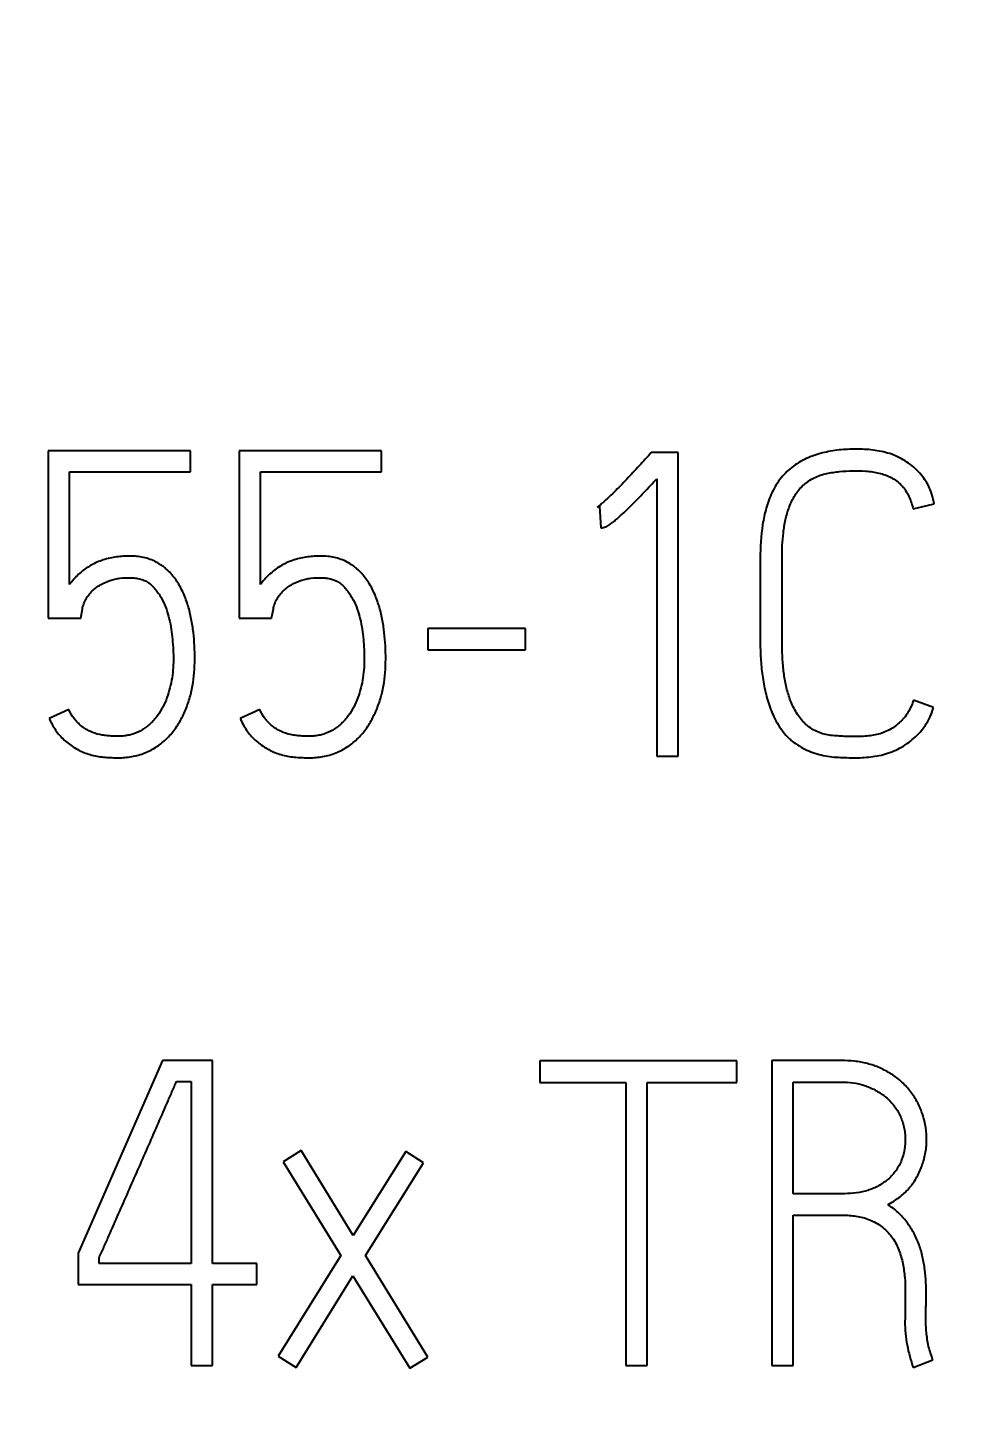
# Model space of a CAD drawing. Extents: x 0 to 420, y 0 to 297.
# Drawn here: x 129.73 to 134.59, y 165.62 to 172.96 of the extents above; entities that cross this region are included whole.
import ezdxf

# ---------------------------------------------------------------- set-up
doc = ezdxf.new("R2010")
doc.units = 0
doc.header["$LTSCALE"] = 23.1
doc.layers.add('10100_DIM_FRONT', color=7, linetype='CONTINUOUS')
doc.layers.add('10500_FRONT_LABELING', color=7, linetype='CONTINUOUS')
doc.styles.get("Standard").update_dxf_attribs({"font": 'txt', "width": 0.8})
doc.dimstyles.new('DIMSTYLE_1', dxfattribs={"dimtxt": 3.5, "dimasz": 3.5, "dimexe": 0.18, "dimexo": 0.0625, "dimgap": 0.09, "dimtad": 1, "dimtxsty": 'STANDARD', "dimcen": 0.09, "dimazin": 3, "dimtp": 0.05, "dimtm": 0.05, "dimtfac": 1, "dimtofl": 0, "dimtmove": 0, "dimatfit": 3, "dimtolj": 1})

# ---------------------------------------------------------------- blocks, each defined once
blk = doc.blocks.new('*D0')
at = {"layer": '10100_DIM_FRONT', "linetype": 'CONTINUOUS'}
for p, q in [((109.270844, 186.639203), (109.270844, 130.967761)), ((144.770844, 186.639203), (144.770844, 130.967761)), ((109.270844, 132.967761), (127.020844, 132.967761)), ((144.770844, 132.967761), (127.020844, 132.967761))]:
    blk.add_line(p, q, dxfattribs=at)
for points in [[(112.770844, 133.467761), (109.270844, 132.967761), (112.770844, 132.467761)], [(141.270844, 132.467761), (144.770844, 132.967761), (141.270844, 133.467761)]]:
    blk.add_solid(points, dxfattribs=at)
at = {"layer": '10100_DIM_FRONT', "linetype": 'CONTINUOUS', "width": 0.678571}
blk.add_text('35,5', height=3.5, dxfattribs=at).set_placement((123.190186, 133.842761))

msp = doc.modelspace()

# ---------------------------------------------------------------- linework, layer by layer
at = {"layer": '10500_FRONT_LABELING', "color": 7, "linetype": 'CONTINUOUS'}
for p, q in [((129.8318, 170.7402), (129.8318, 169.8614)), ((130.5782, 170.7402), (129.8318, 170.7402)), ((130.5782, 170.6292), (130.5782, 170.7402)), ((130.8337, 170.7402), (130.8337, 169.8614)), ((131.5801, 170.7402), (130.8337, 170.7402)), ((131.5801, 170.6292), (131.5801, 170.7402)), ((132.9966, 170.7313), (132.9809, 170.7136)), ((133.1378, 170.7313), (132.9966, 170.7313)), ((133.1378, 169.138), (133.1378, 170.7313)), ((129.9439, 170.039), (129.9439, 170.6292)), ((129.9439, 170.6292), (130.5782, 170.6292)), ((130.9458, 170.039), (130.9458, 170.6292)), ((130.9458, 170.6292), (131.5801, 170.6292)), ((133.0257, 170.5937), (133.0257, 169.138)), ((132.7119, 170.4451), (132.7254, 170.4495)), ((132.7254, 170.4495), (132.7321, 170.3363)), ((134.3705, 170.4362), (134.4803, 170.4628)), ((133.5681, 170.1743), (133.5681, 169.7527)), ((133.6824, 169.7527), (133.6824, 170.1743)), ((129.8318, 169.8614), (130.0022, 169.8614)), ((130.0022, 169.8614), (130.0111, 169.9102)), ((130.8337, 169.8614), (131.004, 169.8614)), ((131.004, 169.8614), (131.013, 169.9102)), ((131.8244, 169.8082), (131.8244, 169.695)), ((132.3354, 169.8082), (131.8244, 169.8082)), ((132.3354, 169.695), (132.3354, 169.8082)), ((131.8244, 169.695), (132.3354, 169.695)), ((134.4781, 169.3932), (134.3728, 169.4309)), ((129.9394, 169.3821), (129.8363, 169.3355)), ((130.9413, 169.3821), (130.8382, 169.3355)), ((133.0257, 169.138), (133.1378, 169.138)), ((130.4317, 167.5402), (129.9883, 166.5283)), ((130.6929, 167.5402), (130.4317, 167.5402)), ((130.6929, 166.475), (130.6929, 167.5402)), ((132.4113, 167.538), (132.4113, 167.4248)), ((133.445, 167.538), (132.4113, 167.538)), ((133.445, 167.4248), (133.445, 167.538)), ((133.6294, 167.5402), (133.6294, 165.9402)), ((133.9937, 167.5402), (133.6294, 167.5402)), ((130.5041, 167.4292), (130.5809, 167.4292)), ((130.5809, 167.4292), (130.5809, 166.475)), ((132.4113, 167.4248), (132.8634, 167.4248)), ((132.8634, 167.4248), (132.8634, 165.9402)), ((132.9754, 165.9402), (132.9754, 167.4248)), ((132.9754, 167.4248), (133.445, 167.4248)), ((133.7413, 166.8412), (133.7413, 167.427)), ((133.7413, 167.427), (133.9937, 167.427)), ((131.1581, 167.0675), (131.0638, 167.0076)), ((131.4325, 166.6215), (131.1581, 167.0675)), ((131.709, 167.0631), (131.4325, 166.6215)), ((131.8012, 167.0032), (131.709, 167.0631)), ((131.0638, 167.0076), (131.3666, 166.5172)), ((131.4961, 166.5172), (131.8012, 167.0032)), ((134.0113, 166.8412), (133.7413, 166.8412)), ((133.7413, 165.9402), (133.7413, 166.728)), ((133.7413, 166.728), (134.0069, 166.728)), ((129.9883, 166.5283), (129.9883, 166.3641)), ((130.0981, 166.475), (130.0981, 166.5039)), ((130.5809, 166.475), (130.0981, 166.475)), ((130.9255, 166.475), (130.6929, 166.475)), ((130.9255, 166.3641), (130.9255, 166.475)), ((131.3666, 166.5172), (131.0374, 165.989)), ((131.8231, 165.9824), (131.4961, 166.5172)), ((131.1318, 165.9291), (131.4303, 166.4107)), ((131.4303, 166.4107), (131.7288, 165.9247)), ((129.9883, 166.3641), (130.5809, 166.3641)), ((130.5809, 166.3641), (130.5809, 165.9402)), ((130.6929, 165.9402), (130.6929, 166.3641)), ((130.6929, 166.3641), (130.9255, 166.3641)), ((134.3295, 166.3286), (134.3295, 166.1887)), ((134.4393, 166.262), (134.4393, 166.3064)), ((134.3295, 166.1887), (134.3273, 166.1688)), ((131.0374, 165.989), (131.1318, 165.9291)), ((131.7288, 165.9247), (131.8231, 165.9824)), ((134.3712, 165.9291), (134.4744, 165.9691)), ((130.5809, 165.9402), (130.6929, 165.9402)), ((132.8634, 165.9402), (132.9754, 165.9402)), ((133.6294, 165.9402), (133.7413, 165.9402))]:
    msp.add_line(p, q, dxfattribs=at)
for points, knots in [([(134.4803, 170.4628), (134.4764, 170.4927), (134.4678, 170.5212), (134.4517, 170.555), (134.4482, 170.5617), (134.4408, 170.5748), (134.429, 170.5938), (134.4153, 170.6115), (134.3955, 170.6339), (134.3847, 170.6445), (134.3622, 170.6641), (134.3503, 170.6732), (134.3256, 170.6898), (134.3126, 170.6974), (134.2858, 170.7109), (134.2721, 170.7168), (134.244, 170.7269), (134.2298, 170.731), (134.2007, 170.7379), (134.1859, 170.7407), (134.1415, 170.7469), (134.1118, 170.7487), (134.0526, 170.7494), (134.0229, 170.7484), (133.9636, 170.743), (133.9339, 170.7384), (133.8759, 170.7249), (133.8476, 170.716), (133.8064, 170.6982), (133.7929, 170.6915), (133.767, 170.6768), (133.7545, 170.6687), (133.7306, 170.651), (133.7192, 170.6415), (133.6975, 170.6207), (133.6874, 170.6097), (133.6688, 170.5865), (133.6603, 170.5743), (133.6447, 170.5491), (133.6375, 170.5359), (133.618, 170.4955), (133.6078, 170.4677), (133.5916, 170.4108), (133.5855, 170.3817), (133.5715, 170.2933), (133.5681, 170.2339), (133.5681, 170.1743)], [0, 0, 0, 0, 0.0625, 0.0625, 0.078125, 0.078125, 0.09375, 0.125, 0.125, 0.15625, 0.15625, 0.1875, 0.1875, 0.21875, 0.21875, 0.25, 0.25, 0.28125, 0.28125, 0.3125, 0.3125, 0.375, 0.375, 0.4375, 0.4375, 0.5, 0.5, 0.5625, 0.5625, 0.59375, 0.59375, 0.625, 0.625, 0.65625, 0.65625, 0.6875, 0.6875, 0.71875, 0.71875, 0.75, 0.75, 0.8125, 0.8125, 0.875, 0.875, 1, 1, 1, 1]), ([(132.9809, 170.7136), (132.9704, 170.7017), (132.9595, 170.6901), (132.938, 170.6668), (132.9273, 170.6551), (132.8949, 170.6203), (132.8731, 170.5972), (132.8292, 170.5514), (132.8072, 170.5286), (132.7728, 170.4957), (132.7612, 170.485), (132.7433, 170.4694), (132.7372, 170.4642), (132.725, 170.4542), (132.7187, 170.4493), (132.7119, 170.4451)], [0, 0, 0, 0, 0.125, 0.125, 0.25, 0.25, 0.5, 0.5, 0.75, 0.75, 0.875, 0.875, 0.9375, 0.9375, 1, 1, 1, 1]), ([(132.7321, 170.3363), (132.7363, 170.3363), (132.7404, 170.337), (132.7485, 170.3387), (132.7525, 170.3396), (132.7604, 170.3425), (132.7641, 170.3443), (132.7713, 170.3483), (132.7747, 170.3506), (132.7849, 170.3576), (132.7915, 170.3626), (132.8044, 170.3729), (132.8107, 170.3782), (132.8293, 170.3944), (132.8414, 170.4056), (132.8652, 170.4283), (132.877, 170.4398), (132.912, 170.4746), (132.935, 170.4982), (132.9806, 170.5458), (133.0032, 170.5697), (133.0257, 170.5937)], [0, 0, 0, 0, 0.03125, 0.03125, 0.0625, 0.0625, 0.09375, 0.09375, 0.125, 0.125, 0.1875, 0.1875, 0.25, 0.25, 0.375, 0.375, 0.5, 0.5, 0.75, 0.75, 1, 1, 1, 1]), ([(133.6824, 170.1743), (133.6824, 170.1973), (133.6829, 170.2202), (133.6852, 170.2659), (133.6869, 170.2887), (133.6922, 170.334), (133.6958, 170.3566), (133.7057, 170.4014), (133.7122, 170.4238), (133.7245, 170.4561), (133.729, 170.4667), (133.7391, 170.4874), (133.7446, 170.4976), (133.7631, 170.5271), (133.7775, 170.5447), (133.7987, 170.564), (133.8031, 170.5678), (133.8122, 170.5749), (133.8169, 170.5784), (133.8313, 170.5881), (133.8412, 170.5939), (133.8618, 170.6041), (133.8725, 170.6085), (133.8946, 170.6158), (133.9058, 170.6187), (133.9283, 170.6237), (133.9396, 170.6257), (133.9622, 170.629), (133.9736, 170.6304), (134.0078, 170.6339), (134.0306, 170.6353), (134.0766, 170.6362), (134.0998, 170.6358), (134.1456, 170.6322), (134.1684, 170.629), (134.2021, 170.6209), (134.2132, 170.6177), (134.2348, 170.6099), (134.2453, 170.6053), (134.2657, 170.5946), (134.2756, 170.5884), (134.2938, 170.5744), (134.3022, 170.5668), (134.3138, 170.5542), (134.3175, 170.5499), (134.3246, 170.5408), (134.328, 170.5361), (134.3376, 170.5216), (134.3432, 170.5116), (134.353, 170.491), (134.3573, 170.4804), (134.3647, 170.4586), (134.3679, 170.4474), (134.3705, 170.4362)], [0, 0, 0, 0, 0.0625, 0.0625, 0.125, 0.125, 0.1875, 0.1875, 0.25, 0.25, 0.28125, 0.28125, 0.3125, 0.3125, 0.375, 0.375, 0.390625, 0.390625, 0.40625, 0.40625, 0.4375, 0.4375, 0.46875, 0.46875, 0.5, 0.5, 0.53125, 0.53125, 0.5625, 0.5625, 0.625, 0.625, 0.6875, 0.6875, 0.75, 0.75, 0.78125, 0.78125, 0.8125, 0.8125, 0.84375, 0.84375, 0.875, 0.875, 0.890625, 0.890625, 0.90625, 0.90625, 0.9375, 0.9375, 0.96875, 0.96875, 1, 1, 1, 1]), ([(129.8363, 169.3355), (129.8462, 169.3143), (129.8572, 169.2939), (129.8766, 169.2652), (129.8835, 169.256), (129.8986, 169.2384), (129.9067, 169.23), (129.9241, 169.2141), (129.9332, 169.2067), (129.952, 169.193), (129.9616, 169.1865), (129.9815, 169.1745), (129.9918, 169.169), (130.0132, 169.1593), (130.0242, 169.155), (130.0465, 169.1475), (130.0577, 169.1443), (130.0804, 169.1387), (130.0919, 169.1364), (130.1151, 169.1332), (130.1269, 169.1322), (130.1505, 169.1307), (130.1622, 169.1301), (130.1857, 169.1292), (130.1975, 169.129), (130.2209, 169.1295), (130.2326, 169.1303), (130.256, 169.1328), (130.2677, 169.1347), (130.291, 169.1395), (130.3025, 169.1425), (130.3363, 169.1531), (130.358, 169.1624), (130.3891, 169.1796), (130.3992, 169.1859), (130.4186, 169.1995), (130.4279, 169.2067), (130.4458, 169.2221), (130.4543, 169.2302), (130.4705, 169.2473), (130.4783, 169.2563), (130.5004, 169.2842), (130.5134, 169.3039), (130.5363, 169.3448), (130.5463, 169.3661), (130.5595, 169.3991), (130.5636, 169.4102), (130.571, 169.4326), (130.5744, 169.4439), (130.5835, 169.4778), (130.5882, 169.5007), (130.5954, 169.5469), (130.5977, 169.5703), (130.6004, 169.6175), (130.6008, 169.6411), (130.6004, 169.6881), (130.5987, 169.735), (130.594, 169.7816), (130.5878, 169.8281), (130.5839, 169.8513), (130.5738, 169.8975), (130.5676, 169.9205), (130.5527, 169.9653), (130.5439, 169.9872), (130.5282, 170.019), (130.5225, 170.0295), (130.5103, 170.0498), (130.5039, 170.0596), (130.4831, 170.088), (130.4675, 170.1055), (130.445, 170.1251), (130.4403, 170.1288), (130.4309, 170.136), (130.426, 170.1395), (130.4112, 170.1492), (130.4009, 170.1551), (130.3796, 170.1654), (130.3684, 170.1699), (130.3457, 170.1771), (130.3342, 170.18), (130.3109, 170.1842), (130.2991, 170.1857), (130.2753, 170.1875), (130.2634, 170.1878), (130.2397, 170.1874), (130.2279, 170.1868), (130.2044, 170.1849), (130.1927, 170.1836), (130.1694, 170.1799), (130.1579, 170.1776), (130.1348, 170.172), (130.1233, 170.1686), (130.1007, 170.1609), (130.0897, 170.1565), (130.0683, 170.1466), (130.0579, 170.141), (130.0376, 170.1287), (130.0277, 170.1221), (130.0085, 170.1079), (129.9995, 170.1002), (129.9821, 170.0842), (129.9738, 170.0757), (129.9582, 170.058), (129.9507, 170.0488), (129.9439, 170.039)], [0, 0, 0, 0, 0.03125, 0.03125, 0.046875, 0.046875, 0.0625, 0.0625, 0.078125, 0.078125, 0.09375, 0.09375, 0.109375, 0.109375, 0.125, 0.125, 0.140625, 0.140625, 0.15625, 0.15625, 0.171875, 0.171875, 0.1875, 0.1875, 0.203125, 0.203125, 0.21875, 0.21875, 0.234375, 0.234375, 0.25, 0.25, 0.28125, 0.28125, 0.296875, 0.296875, 0.3125, 0.3125, 0.328125, 0.328125, 0.34375, 0.34375, 0.375, 0.375, 0.40625, 0.40625, 0.421875, 0.421875, 0.4375, 0.4375, 0.46875, 0.46875, 0.5, 0.5, 0.53125, 0.53125, 0.5625, 0.59375, 0.59375, 0.625, 0.625, 0.65625, 0.65625, 0.6875, 0.6875, 0.703125, 0.703125, 0.71875, 0.71875, 0.75, 0.75, 0.757812, 0.757812, 0.765625, 0.765625, 0.78125, 0.78125, 0.796875, 0.796875, 0.8125, 0.8125, 0.828125, 0.828125, 0.84375, 0.84375, 0.859375, 0.859375, 0.875, 0.875, 0.890625, 0.890625, 0.90625, 0.90625, 0.921875, 0.921875, 0.9375, 0.9375, 0.953125, 0.953125, 0.96875, 0.96875, 0.984375, 0.984375, 1, 1, 1, 1]), ([(130.8382, 169.3355), (130.8481, 169.3143), (130.8591, 169.2939), (130.8784, 169.2652), (130.8854, 169.256), (130.9004, 169.2384), (130.9086, 169.23), (130.926, 169.2141), (130.9351, 169.2067), (130.9538, 169.193), (130.9635, 169.1865), (130.9834, 169.1745), (130.9937, 169.169), (131.015, 169.1593), (131.0261, 169.155), (131.0483, 169.1475), (131.0596, 169.1443), (131.0823, 169.1387), (131.0937, 169.1364), (131.117, 169.1332), (131.1288, 169.1322), (131.1523, 169.1307), (131.1641, 169.1301), (131.1876, 169.1292), (131.1993, 169.129), (131.2228, 169.1295), (131.2345, 169.1303), (131.2579, 169.1328), (131.2696, 169.1347), (131.2929, 169.1395), (131.3044, 169.1425), (131.3382, 169.1531), (131.3598, 169.1624), (131.3909, 169.1796), (131.4011, 169.1859), (131.4205, 169.1995), (131.4298, 169.2067), (131.4476, 169.2221), (131.4561, 169.2302), (131.4724, 169.2473), (131.4802, 169.2563), (131.5023, 169.2842), (131.5152, 169.3039), (131.5382, 169.3448), (131.5482, 169.3661), (131.5614, 169.3991), (131.5655, 169.4102), (131.5729, 169.4326), (131.5762, 169.4439), (131.5854, 169.4778), (131.5901, 169.5007), (131.5972, 169.5469), (131.5996, 169.5703), (131.6023, 169.6175), (131.6027, 169.6411), (131.6023, 169.6881), (131.6006, 169.735), (131.5959, 169.7816), (131.5897, 169.8281), (131.5858, 169.8513), (131.5757, 169.8975), (131.5695, 169.9205), (131.5546, 169.9653), (131.5458, 169.9872), (131.5301, 170.019), (131.5244, 170.0295), (131.5122, 170.0498), (131.5057, 170.0596), (131.485, 170.088), (131.4694, 170.1055), (131.4469, 170.1251), (131.4422, 170.1288), (131.4327, 170.136), (131.4279, 170.1395), (131.4131, 170.1492), (131.4028, 170.1551), (131.3814, 170.1654), (131.3703, 170.1699), (131.3476, 170.1771), (131.3361, 170.18), (131.3128, 170.1842), (131.301, 170.1857), (131.2772, 170.1875), (131.2652, 170.1878), (131.2416, 170.1874), (131.2298, 170.1868), (131.2063, 170.1849), (131.1946, 170.1836), (131.1713, 170.1799), (131.1597, 170.1776), (131.1367, 170.172), (131.1252, 170.1686), (131.1026, 170.1609), (131.0916, 170.1565), (131.0702, 170.1466), (131.0598, 170.141), (131.0395, 170.1287), (131.0296, 170.1221), (131.0104, 170.1079), (131.0013, 170.1002), (130.984, 170.0842), (130.9757, 170.0757), (130.96, 170.058), (130.9526, 170.0488), (130.9458, 170.039)], [0, 0, 0, 0, 0.03125, 0.03125, 0.046875, 0.046875, 0.0625, 0.0625, 0.078125, 0.078125, 0.09375, 0.09375, 0.109375, 0.109375, 0.125, 0.125, 0.140625, 0.140625, 0.15625, 0.15625, 0.171875, 0.171875, 0.1875, 0.1875, 0.203125, 0.203125, 0.21875, 0.21875, 0.234375, 0.234375, 0.25, 0.25, 0.28125, 0.28125, 0.296875, 0.296875, 0.3125, 0.3125, 0.328125, 0.328125, 0.34375, 0.34375, 0.375, 0.375, 0.40625, 0.40625, 0.421875, 0.421875, 0.4375, 0.4375, 0.46875, 0.46875, 0.5, 0.5, 0.53125, 0.53125, 0.5625, 0.59375, 0.59375, 0.625, 0.625, 0.65625, 0.65625, 0.6875, 0.6875, 0.703125, 0.703125, 0.71875, 0.71875, 0.75, 0.75, 0.757812, 0.757812, 0.765625, 0.765625, 0.78125, 0.78125, 0.796875, 0.796875, 0.8125, 0.8125, 0.828125, 0.828125, 0.84375, 0.84375, 0.859375, 0.859375, 0.875, 0.875, 0.890625, 0.890625, 0.90625, 0.90625, 0.921875, 0.921875, 0.9375, 0.9375, 0.953125, 0.953125, 0.96875, 0.96875, 0.984375, 0.984375, 1, 1, 1, 1]), ([(130.0111, 169.9102), (130.0115, 169.9149), (130.0126, 169.9193), (130.0152, 169.928), (130.0166, 169.9324), (130.021, 169.9454), (130.0246, 169.9538), (130.0335, 169.9696), (130.0387, 169.9769), (130.0499, 169.9913), (130.0559, 169.9982), (130.0687, 170.0109), (130.0756, 170.0168), (130.0902, 170.0276), (130.0978, 170.0326), (130.1211, 170.0464), (130.1374, 170.0542), (130.1632, 170.0628), (130.1721, 170.0652), (130.1898, 170.0689), (130.1988, 170.0703), (130.2256, 170.0736), (130.2436, 170.0748), (130.2707, 170.0743), (130.2799, 170.0738), (130.298, 170.0716), (130.3069, 170.0699), (130.3199, 170.0662), (130.3242, 170.0648), (130.3327, 170.0615), (130.337, 170.0596), (130.3492, 170.0535), (130.3568, 170.0486), (130.371, 170.0376), (130.3778, 170.0314), (130.3903, 170.0182), (130.396, 170.0112), (130.4068, 169.9968), (130.4119, 169.9893), (130.4215, 169.974), (130.426, 169.9661), (130.4386, 169.942), (130.4455, 169.9254), (130.4573, 169.8915), (130.4623, 169.8743), (130.4709, 169.8394), (130.4745, 169.8217), (130.4799, 169.7861), (130.4818, 169.7683), (130.4849, 169.7327), (130.4861, 169.7148), (130.488, 169.6791), (130.4886, 169.6613), (130.4884, 169.6255), (130.4877, 169.6076), (130.4845, 169.5717), (130.4821, 169.5537), (130.4757, 169.5182), (130.4717, 169.5007), (130.462, 169.4661), (130.4563, 169.449), (130.4428, 169.4154), (130.435, 169.3991), (130.4173, 169.3678), (130.4074, 169.3528), (130.3903, 169.3316), (130.3842, 169.3248), (130.3715, 169.3119), (130.3583, 169.2997), (130.3439, 169.2888), (130.329, 169.2786), (130.3212, 169.2738), (130.2972, 169.261), (130.2805, 169.2545), (130.2543, 169.2478), (130.2454, 169.246), (130.2273, 169.2436), (130.2183, 169.2429), (130.2003, 169.2422), (130.1913, 169.2422), (130.1733, 169.2427), (130.1643, 169.2432), (130.1463, 169.2444), (130.1373, 169.2452), (130.1194, 169.2473), (130.1104, 169.2487), (130.0838, 169.2544), (130.0669, 169.2603), (130.0425, 169.272), (130.0345, 169.2765), (130.0193, 169.2861), (130.0119, 169.2914), (129.9979, 169.3025), (129.9911, 169.3084), (129.9785, 169.3213), (129.9725, 169.3283), (129.9562, 169.35), (129.9474, 169.3658), (129.9394, 169.3821)], [0, 0, 0, 0, 0.007812, 0.007812, 0.015625, 0.015625, 0.03125, 0.03125, 0.046875, 0.046875, 0.0625, 0.0625, 0.078125, 0.078125, 0.09375, 0.09375, 0.125, 0.125, 0.140625, 0.140625, 0.15625, 0.15625, 0.1875, 0.1875, 0.203125, 0.203125, 0.21875, 0.21875, 0.226562, 0.226562, 0.234375, 0.234375, 0.25, 0.25, 0.265625, 0.265625, 0.28125, 0.28125, 0.296875, 0.296875, 0.3125, 0.3125, 0.34375, 0.34375, 0.375, 0.375, 0.40625, 0.40625, 0.4375, 0.4375, 0.46875, 0.46875, 0.5, 0.5, 0.53125, 0.53125, 0.5625, 0.5625, 0.59375, 0.59375, 0.625, 0.625, 0.65625, 0.65625, 0.6875, 0.6875, 0.703125, 0.703125, 0.71875, 0.734375, 0.734375, 0.75, 0.75, 0.78125, 0.78125, 0.796875, 0.796875, 0.8125, 0.8125, 0.828125, 0.828125, 0.84375, 0.84375, 0.859375, 0.859375, 0.875, 0.875, 0.90625, 0.90625, 0.921875, 0.921875, 0.9375, 0.9375, 0.953125, 0.953125, 0.96875, 0.96875, 1, 1, 1, 1]), ([(131.013, 169.9102), (131.0134, 169.9149), (131.0145, 169.9193), (131.0171, 169.928), (131.0185, 169.9324), (131.0229, 169.9454), (131.0265, 169.9538), (131.0354, 169.9696), (131.0406, 169.9769), (131.0518, 169.9913), (131.0578, 169.9982), (131.0706, 170.0109), (131.0775, 170.0168), (131.0921, 170.0276), (131.0997, 170.0326), (131.123, 170.0464), (131.1392, 170.0542), (131.165, 170.0628), (131.1739, 170.0652), (131.1917, 170.0689), (131.2006, 170.0703), (131.2275, 170.0736), (131.2455, 170.0748), (131.2726, 170.0743), (131.2817, 170.0738), (131.2999, 170.0716), (131.3087, 170.0699), (131.3218, 170.0662), (131.3261, 170.0648), (131.3346, 170.0615), (131.3388, 170.0596), (131.3511, 170.0535), (131.3587, 170.0486), (131.3729, 170.0376), (131.3796, 170.0314), (131.3921, 170.0182), (131.3979, 170.0112), (131.4087, 169.9968), (131.4138, 169.9893), (131.4234, 169.974), (131.4279, 169.9661), (131.4405, 169.942), (131.4474, 169.9254), (131.4592, 169.8915), (131.4642, 169.8743), (131.4728, 169.8394), (131.4764, 169.8217), (131.4818, 169.7861), (131.4837, 169.7683), (131.4868, 169.7327), (131.488, 169.7148), (131.4899, 169.6791), (131.4905, 169.6613), (131.4903, 169.6255), (131.4895, 169.6076), (131.4864, 169.5717), (131.484, 169.5537), (131.4776, 169.5182), (131.4736, 169.5007), (131.4639, 169.4661), (131.4582, 169.449), (131.4446, 169.4154), (131.4369, 169.3991), (131.4192, 169.3678), (131.4093, 169.3528), (131.3922, 169.3316), (131.3861, 169.3248), (131.3734, 169.3119), (131.3602, 169.2997), (131.3458, 169.2888), (131.3309, 169.2786), (131.323, 169.2738), (131.299, 169.261), (131.2823, 169.2545), (131.2562, 169.2478), (131.2473, 169.246), (131.2292, 169.2436), (131.2202, 169.2429), (131.2022, 169.2422), (131.1931, 169.2422), (131.1752, 169.2427), (131.1662, 169.2432), (131.1482, 169.2444), (131.1392, 169.2452), (131.1213, 169.2473), (131.1122, 169.2487), (131.0857, 169.2544), (131.0688, 169.2603), (131.0444, 169.272), (131.0364, 169.2765), (131.0211, 169.2861), (131.0138, 169.2914), (130.9997, 169.3025), (130.993, 169.3084), (130.9803, 169.3213), (130.9744, 169.3283), (130.9581, 169.35), (130.9492, 169.3658), (130.9413, 169.3821)], [0, 0, 0, 0, 0.007812, 0.007812, 0.015625, 0.015625, 0.03125, 0.03125, 0.046875, 0.046875, 0.0625, 0.0625, 0.078125, 0.078125, 0.09375, 0.09375, 0.125, 0.125, 0.140625, 0.140625, 0.15625, 0.15625, 0.1875, 0.1875, 0.203125, 0.203125, 0.21875, 0.21875, 0.226562, 0.226562, 0.234375, 0.234375, 0.25, 0.25, 0.265625, 0.265625, 0.28125, 0.28125, 0.296875, 0.296875, 0.3125, 0.3125, 0.34375, 0.34375, 0.375, 0.375, 0.40625, 0.40625, 0.4375, 0.4375, 0.46875, 0.46875, 0.5, 0.5, 0.53125, 0.53125, 0.5625, 0.5625, 0.59375, 0.59375, 0.625, 0.625, 0.65625, 0.65625, 0.6875, 0.6875, 0.703125, 0.703125, 0.71875, 0.734375, 0.734375, 0.75, 0.75, 0.78125, 0.78125, 0.796875, 0.796875, 0.8125, 0.8125, 0.828125, 0.828125, 0.84375, 0.84375, 0.859375, 0.859375, 0.875, 0.875, 0.90625, 0.90625, 0.921875, 0.921875, 0.9375, 0.9375, 0.953125, 0.953125, 0.96875, 0.96875, 1, 1, 1, 1]), ([(133.5681, 169.7527), (133.5681, 169.7224), (133.5688, 169.6923), (133.5719, 169.6321), (133.5743, 169.6021), (133.5817, 169.5424), (133.5867, 169.5127), (133.5967, 169.4683), (133.6005, 169.4536), (133.6089, 169.4244), (133.6135, 169.41), (133.6237, 169.3815), (133.6293, 169.3675), (133.6418, 169.3399), (133.6487, 169.3262), (133.6639, 169.2999), (133.6722, 169.2872), (133.69, 169.2628), (133.6996, 169.2511), (133.7155, 169.2347), (133.7211, 169.2294), (133.7325, 169.2193), (133.7385, 169.2146), (133.7566, 169.201), (133.7694, 169.1929), (133.7957, 169.1779), (133.8093, 169.171), (133.8373, 169.159), (133.8516, 169.154), (133.8807, 169.1454), (133.8954, 169.1419), (133.9252, 169.1363), (133.9404, 169.1343), (133.9706, 169.1318), (133.9857, 169.1311), (134.0159, 169.1299), (134.0309, 169.1295), (134.0762, 169.1288), (134.1063, 169.1296), (134.1513, 169.1341), (134.1663, 169.1362), (134.1963, 169.1417), (134.2113, 169.1452), (134.2553, 169.1581), (134.2833, 169.1699), (134.3231, 169.1927), (134.3361, 169.2011), (134.3606, 169.2193), (134.3839, 169.2388), (134.4047, 169.261), (134.4193, 169.2788), (134.424, 169.2849), (134.4329, 169.2973), (134.4371, 169.3037), (134.4572, 169.3359), (134.4697, 169.3635), (134.4781, 169.3932)], [0, 0, 0, 0, 0.0625, 0.0625, 0.125, 0.125, 0.1875, 0.1875, 0.21875, 0.21875, 0.25, 0.25, 0.28125, 0.28125, 0.3125, 0.3125, 0.34375, 0.34375, 0.375, 0.375, 0.390625, 0.390625, 0.40625, 0.40625, 0.4375, 0.4375, 0.46875, 0.46875, 0.5, 0.5, 0.53125, 0.53125, 0.5625, 0.5625, 0.59375, 0.59375, 0.625, 0.625, 0.6875, 0.6875, 0.71875, 0.71875, 0.75, 0.75, 0.8125, 0.8125, 0.84375, 0.84375, 0.875, 0.90625, 0.90625, 0.921875, 0.921875, 0.9375, 0.9375, 1, 1, 1, 1]), ([(134.3728, 169.4309), (134.3648, 169.4085), (134.3554, 169.3868), (134.3371, 169.3567), (134.3302, 169.347), (134.3186, 169.3333), (134.3146, 169.3288), (134.3063, 169.3203), (134.302, 169.3162), (134.2888, 169.3044), (134.2795, 169.297), (134.2601, 169.2835), (134.2498, 169.2774), (134.2283, 169.2667), (134.2173, 169.2622), (134.1948, 169.2545), (134.1833, 169.2513), (134.1598, 169.2467), (134.1479, 169.2451), (134.1241, 169.2426), (134.1122, 169.2417), (134.0764, 169.2397), (134.0526, 169.2398), (134.0168, 169.2411), (134.0049, 169.2417), (133.981, 169.2432), (133.9691, 169.244), (133.9453, 169.2461), (133.9334, 169.2475), (133.91, 169.2515), (133.8984, 169.2541), (133.8812, 169.2599), (133.8756, 169.2621), (133.8646, 169.2669), (133.8593, 169.2695), (133.8436, 169.2779), (133.8335, 169.2843), (133.8191, 169.295), (133.8144, 169.2988), (133.8053, 169.3067), (133.801, 169.3108), (133.7884, 169.3235), (133.7807, 169.3326), (133.7665, 169.3518), (133.76, 169.362), (133.7483, 169.3828), (133.7429, 169.3934), (133.7281, 169.4257), (133.7198, 169.4479), (133.7097, 169.4823), (133.7067, 169.4939), (133.7015, 169.5172), (133.6947, 169.5521), (133.6904, 169.5873), (133.684, 169.6579), (133.6824, 169.7052), (133.6824, 169.7527)], [0, 0, 0, 0, 0.0625, 0.0625, 0.09375, 0.09375, 0.109375, 0.109375, 0.125, 0.125, 0.15625, 0.15625, 0.1875, 0.1875, 0.21875, 0.21875, 0.25, 0.25, 0.28125, 0.28125, 0.3125, 0.3125, 0.375, 0.375, 0.40625, 0.40625, 0.4375, 0.4375, 0.46875, 0.46875, 0.5, 0.5, 0.515625, 0.515625, 0.53125, 0.53125, 0.5625, 0.5625, 0.578125, 0.578125, 0.59375, 0.59375, 0.625, 0.625, 0.65625, 0.65625, 0.6875, 0.6875, 0.75, 0.75, 0.78125, 0.78125, 0.8125, 0.875, 0.875, 1, 1, 1, 1]), ([(134.2373, 166.7835), (134.2579, 166.7942), (134.2773, 166.8064), (134.3047, 166.8271), (134.3136, 166.8344), (134.3306, 166.8499), (134.3388, 166.8582), (134.3619, 166.884), (134.3751, 166.9026), (134.3923, 166.9323), (134.3976, 166.9424), (134.4074, 166.9633), (134.4119, 166.974), (134.4238, 167.0063), (134.4301, 167.0284), (134.4366, 167.0622), (134.4383, 167.0737), (134.4406, 167.0967), (134.4412, 167.1081), (134.4417, 167.1424), (134.4402, 167.1652), (134.435, 167.1992), (134.4328, 167.2106), (134.4275, 167.233), (134.4244, 167.2441), (134.4138, 167.2767), (134.4051, 167.2978), (134.3892, 167.3284), (134.3834, 167.3384), (134.371, 167.3579), (134.3644, 167.3673), (134.3436, 167.3946), (134.3283, 167.4115), (134.303, 167.4349), (134.2941, 167.4423), (134.2757, 167.4564), (134.2662, 167.4629), (134.2371, 167.4814), (134.2169, 167.4922), (134.1852, 167.506), (134.1744, 167.5102), (134.1526, 167.5178), (134.1416, 167.5211), (134.1083, 167.5298), (134.0857, 167.5338), (134.04, 167.539), (134.0169, 167.5402), (133.9937, 167.5402)], [0, 0, 0, 0, 0.0625, 0.0625, 0.09375, 0.09375, 0.125, 0.125, 0.1875, 0.1875, 0.21875, 0.21875, 0.25, 0.25, 0.3125, 0.3125, 0.34375, 0.34375, 0.375, 0.375, 0.4375, 0.4375, 0.46875, 0.46875, 0.5, 0.5, 0.5625, 0.5625, 0.59375, 0.59375, 0.625, 0.625, 0.6875, 0.6875, 0.71875, 0.71875, 0.75, 0.75, 0.8125, 0.8125, 0.84375, 0.84375, 0.875, 0.875, 0.9375, 0.9375, 1, 1, 1, 1]), ([(130.0981, 166.5039), (130.1025, 166.5134), (130.1068, 166.523), (130.1154, 166.5423), (130.1197, 166.5519), (130.1325, 166.5807), (130.1411, 166.6), (130.1666, 166.6577), (130.1835, 166.6963), (130.2174, 166.7734), (130.2343, 166.8119), (130.2682, 166.889), (130.2852, 166.9275), (130.3192, 167.0046), (130.3532, 167.0817), (130.3868, 167.1589), (130.4203, 167.2361), (130.4371, 167.2747), (130.4623, 167.3326), (130.4707, 167.352), (130.4874, 167.3906), (130.4958, 167.4099), (130.5041, 167.4292)], [0, 0, 0, 0, 0.03125, 0.03125, 0.0625, 0.0625, 0.125, 0.125, 0.25, 0.25, 0.375, 0.375, 0.5, 0.5, 0.625, 0.75, 0.75, 0.875, 0.875, 0.9375, 0.9375, 1, 1, 1, 1]), ([(133.9937, 167.427), (134.0143, 167.427), (134.0347, 167.4258), (134.0751, 167.4203), (134.0951, 167.416), (134.1246, 167.4064), (134.1342, 167.4028), (134.153, 167.3947), (134.1621, 167.3902), (134.1889, 167.3758), (134.206, 167.3648), (134.2301, 167.3455), (134.2379, 167.3386), (134.2525, 167.3242), (134.2663, 167.3091), (134.2784, 167.2926), (134.2895, 167.2753), (134.2946, 167.2662), (134.3081, 167.2385), (134.315, 167.2192), (134.3226, 167.1893), (134.3247, 167.1791), (134.3278, 167.1588), (134.3288, 167.1487), (134.3297, 167.1283), (134.3296, 167.1181), (134.3284, 167.0976), (134.3273, 167.0873), (134.3223, 167.0568), (134.3171, 167.0371), (134.3061, 167.0085), (134.3019, 166.9991), (134.2922, 166.9807), (134.2868, 166.972), (134.2692, 166.947), (134.2556, 166.9318), (134.2324, 166.9113), (134.2242, 166.9049), (134.2073, 166.8932), (134.1986, 166.8879), (134.1806, 166.878), (134.1713, 166.8734), (134.1524, 166.8652), (134.1428, 166.8616), (134.1135, 166.8522), (134.0935, 166.8478), (134.0526, 166.8424), (134.0319, 166.8412), (134.0113, 166.8412)], [0, 0, 0, 0, 0.0625, 0.0625, 0.125, 0.125, 0.15625, 0.15625, 0.1875, 0.1875, 0.25, 0.25, 0.28125, 0.28125, 0.3125, 0.34375, 0.34375, 0.375, 0.375, 0.4375, 0.4375, 0.46875, 0.46875, 0.5, 0.5, 0.53125, 0.53125, 0.5625, 0.5625, 0.625, 0.625, 0.65625, 0.65625, 0.6875, 0.6875, 0.75, 0.75, 0.78125, 0.78125, 0.8125, 0.8125, 0.84375, 0.84375, 0.875, 0.875, 0.9375, 0.9375, 1, 1, 1, 1]), ([(134.4393, 166.3064), (134.4393, 166.3517), (134.4371, 166.3969), (134.4289, 166.4644), (134.4253, 166.4868), (134.4156, 166.5308), (134.4094, 166.5524), (134.3979, 166.5842), (134.3936, 166.5947), (134.3842, 166.6155), (134.3791, 166.6256), (134.3628, 166.6553), (134.3505, 166.6741), (134.33, 166.701), (134.3228, 166.7098), (134.3077, 166.7267), (134.2998, 166.7349), (134.275, 166.7581), (134.2571, 166.7719), (134.2373, 166.7835)], [0, 0, 0, 0, 0.25, 0.25, 0.375, 0.375, 0.5, 0.5, 0.5625, 0.5625, 0.625, 0.625, 0.75, 0.75, 0.8125, 0.8125, 0.875, 0.875, 1, 1, 1, 1]), ([(134.0069, 166.728), (134.0315, 166.728), (134.0557, 166.7262), (134.0915, 166.7198), (134.1034, 166.7171), (134.1268, 166.7102), (134.1384, 166.706), (134.1722, 166.6913), (134.1932, 166.6788), (134.2219, 166.6554), (134.2309, 166.647), (134.2474, 166.6291), (134.255, 166.6196), (134.269, 166.5995), (134.2753, 166.5889), (134.2867, 166.5671), (134.2917, 166.556), (134.3006, 166.5334), (134.3044, 166.5218), (134.3111, 166.4984), (134.3139, 166.4864), (134.3213, 166.4503), (134.3245, 166.4261), (134.3287, 166.3775), (134.3295, 166.3531), (134.3295, 166.3286)], [0, 0, 0, 0, 0.125, 0.125, 0.1875, 0.1875, 0.25, 0.25, 0.375, 0.375, 0.4375, 0.4375, 0.5, 0.5, 0.5625, 0.5625, 0.625, 0.625, 0.6875, 0.6875, 0.75, 0.75, 0.875, 0.875, 1, 1, 1, 1]), ([(134.4744, 165.9691), (134.4655, 165.9922), (134.4577, 166.0158), (134.4491, 166.052), (134.4468, 166.0642), (134.4431, 166.0887), (134.4417, 166.1011), (134.4395, 166.1258), (134.4386, 166.1381), (134.4373, 166.1629), (134.4371, 166.1753), (134.437, 166.1939), (134.4371, 166.2001), (134.4371, 166.2125), (134.437, 166.2186), (134.4371, 166.231), (134.4372, 166.2372), (134.4379, 166.2496), (134.4385, 166.2558), (134.4393, 166.262)], [0, 0, 0, 0, 0.25, 0.25, 0.375, 0.375, 0.5, 0.5, 0.625, 0.625, 0.75, 0.75, 0.8125, 0.8125, 0.875, 0.875, 0.9375, 0.9375, 1, 1, 1, 1]), ([(134.3273, 166.1688), (134.3273, 166.1483), (134.3285, 166.128), (134.3326, 166.0873), (134.3354, 166.0671), (134.3428, 166.0269), (134.3474, 166.0071), (134.3583, 165.9678), (134.3645, 165.9484), (134.3712, 165.9291)], [0, 0, 0, 0, 0.25, 0.25, 0.5, 0.5, 0.75, 0.75, 1, 1, 1, 1])]:
    msp.add_open_spline(points, degree=3, knots=knots, dxfattribs=at)

# ---------------------------------------------------------------- dimensions: what is measured, and where the dimension line sits
at = {"layer": '10100_DIM_FRONT', "linetype": 'CONTINUOUS'}
dim = msp.add_linear_dim(base=(144.7708, 132.9678), p1=(109.2708, 186.6392), p2=(144.7708, 186.6392), text='35,5', dimstyle='DIMSTYLE_1', dxfattribs=at)
dim.commit()
dim.dimension.update_dxf_attribs({"geometry": '*D0', "text_midpoint": (127.9402, 135.5928), "dimtype": 160})

doc.saveas('drawing.dxf')
